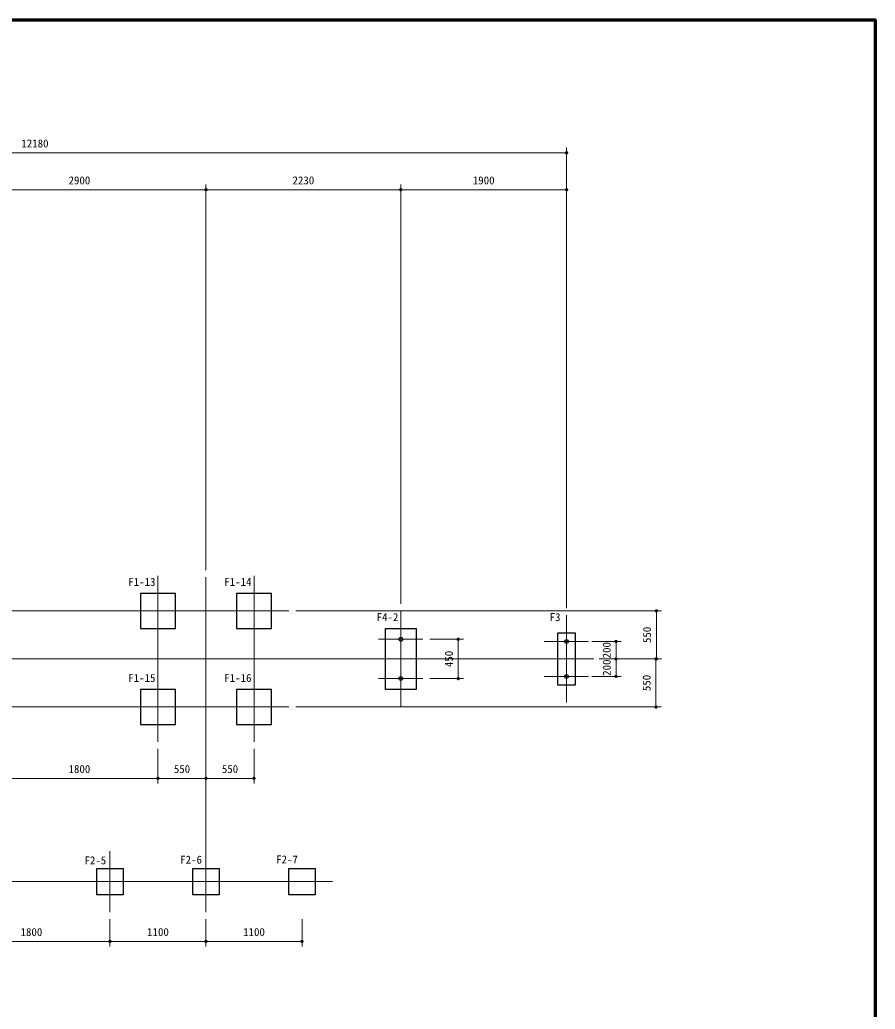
# Model space of a CAD drawing. Units: millimetres at full size, sheet at 1:100. Extents: x 1500 to 40500, y 1500 to 28200.
# Drawn here: x 30700 to 40500, y 16871 to 28200 of the extents above; entities that cross this region are included whole.
import ezdxf
from ezdxf.enums import TextEntityAlignment as Align

# ---------------------------------------------------------------- set-up
doc = ezdxf.new("R2010")
doc.units = ezdxf.units.MM
doc.header["$LTSCALE"] = 100
doc.linetypes.add('USER5', pattern=[0.3, 0.2, -0.025, 0.05, -0.025])
for name, color, linetype, lineweight in [('D-BMK\u3000構造物基準線(中心線等)', 2, 'USER5', 13), ('D-STR-DIM\u3000寸法線、寸法値', 7, 'Continuous', 13), ('D-STR-TXT\u3000文字列', 7, 'Continuous', 13), ('D-STR\u3000構造物外形線', 1, 'Continuous', 25), ('D-TTL', 7, 'Continuous', 70)]:
    doc.layers.add(name, color=color, linetype=linetype, lineweight=lineweight)
doc.styles.add('ＭＳ ゴシック', font='')
doc.styles.get('ＭＳ ゴシック').set_extended_font_data('MS Gothic')

# ---------------------------------------------------------------- blocks, each defined once
blk = doc.blocks.new('filled_dot')
at = {"color": 0, "linetype": 'Continuous', "lineweight": -2, "const_width": 1.25}
blk.add_lwpolyline([(-0.625, 0, 1), (0.625, 0, 1)], format="xyb", close=True, dxfattribs=at)

msp = doc.modelspace()

# ---------------------------------------------------------------- linework, layer by layer
at = {"layer": 'D-BMK\u3000構造物基準線(中心線等)'}
for p, q in [((32283.5, 21831.7), (32283.5, 19931.7)), ((32833.5, 21818.4), (32833.5, 17981.7)), ((33383.5, 21831.7), (33383.5, 19931.7)), ((26083.5, 21431.7), (33783.5, 21431.7)), ((35064.5, 21431.7), (35064.5, 20331.7)), ((36964.5, 21381.7), (36964.5, 20381.7)), ((34810.1, 21106.7), (35318.9, 21106.7)), ((36709.3, 21081.7), (37218.1, 21081.7)), ((24619.5, 20881.7), (37277.3, 20881.7)), ((34810.1, 20656.7), (35318.9, 20656.7)), ((36709.3, 20681.7), (37218.1, 20681.7)), ((26083.5, 20331.7), (33783.5, 20331.7)), ((31733.5, 18681.7), (31733.5, 17981.7)), ((26233.5, 18331.7), (34283.5, 18331.7))]:
    msp.add_line(p, q, dxfattribs=at)
at = {"layer": 'D-STR-DIM\u3000寸法線、寸法値'}
for p, q in [((36964.5, 21461.7), (36964.5, 26737.4)), ((24783.5, 26677.4), (36964.5, 26677.4)), ((32833.5, 21898.4), (32833.5, 26314.4)), ((32833.5, 21898.4), (32833.5, 26314.4)), ((35064.5, 21511.7), (35064.5, 26314.4)), ((35064.5, 21511.7), (35064.5, 26314.4)), ((36964.5, 21461.7), (36964.5, 26314.4)), ((29933.5, 26254.4), (32833.5, 26254.4)), ((32833.5, 26254.4), (35064.5, 26254.4)), ((35064.5, 26254.4), (36964.5, 26254.4)), ((33863.5, 21431.7), (38052.6, 21431.7)), ((37992.6, 20881.7), (37992.6, 21431.7)), ((35398.9, 21106.7), (35783.2, 21106.7)), ((35723.2, 21106.7), (35723.2, 20656.7)), ((37253.3, 21081.7), (37590.5, 21081.7)), ((37530.5, 20881.7), (37530.5, 21081.7)), ((37336.7, 20881.7), (37590.5, 20881.7)), ((37336.7, 20881.7), (37590.5, 20881.7)), ((37357.3, 20881.7), (38052.6, 20881.7)), ((37357.3, 20881.7), (38048.1, 20881.7)), ((37530.5, 20881.7), (37530.5, 20681.7)), ((37988.1, 20881.7), (37988.1, 20331.7)), ((35398.9, 20656.7), (35783.2, 20656.7)), ((37253.3, 20681.7), (37590.5, 20681.7)), ((33863.5, 20331.7), (38048.1, 20331.7)), ((32283.5, 19851.7), (32283.5, 19454.4)), ((32283.5, 19851.7), (32283.5, 19454.4)), ((33383.5, 19851.7), (33383.5, 19454.4)), ((32833.5, 19820), (32833.5, 19454.4)), ((32833.5, 19820), (32833.5, 19454.4)), ((30483.5, 19514.4), (32283.5, 19514.4)), ((32283.5, 19514.4), (32833.5, 19514.4)), ((32833.5, 19514.4), (33383.5, 19514.4)), ((31733.5, 17901.7), (31733.5, 17587.4)), ((31733.5, 17901.7), (31733.5, 17587.4)), ((32833.5, 17901.7), (32833.5, 17587.4)), ((32833.5, 17901.7), (32833.5, 17587.4)), ((33933.5, 17901.7), (33933.5, 17587.4)), ((29933.5, 17647.4), (31733.5, 17647.4)), ((31733.5, 17647.4), (32833.5, 17647.4)), ((32833.5, 17647.4), (33933.5, 17647.4))]:
    msp.add_line(p, q, dxfattribs=at)
at = {"layer": 'D-STR\u3000構造物外形線'}
for points in [[(32083.5, 21631.7), (32083.5, 21231.7), (32483.5, 21231.7), (32483.5, 21631.7)], [(33183.5, 21631.7), (33183.5, 21231.7), (33583.5, 21231.7), (33583.5, 21631.7)], [(35239.5, 20531.7), (34889.5, 20531.7), (34889.5, 21231.7), (35239.5, 21231.7)], [(37064.5, 20581.7), (36864.5, 20581.7), (36864.5, 21181.7), (37064.5, 21181.7)], [(32083.5, 20531.7), (32083.5, 20131.7), (32483.5, 20131.7), (32483.5, 20531.7)], [(33183.5, 20531.7), (33183.5, 20131.7), (33583.5, 20131.7), (33583.5, 20531.7)], [(31883.5, 18181.7), (31583.5, 18181.7), (31583.5, 18481.7), (31883.5, 18481.7)], [(32983.5, 18181.7), (32683.5, 18181.7), (32683.5, 18481.7), (32983.5, 18481.7)], [(34083.5, 18181.7), (33783.5, 18181.7), (33783.5, 18481.7), (34083.5, 18481.7)]]:
    msp.add_lwpolyline(points, close=True, dxfattribs=at)
for centre in [(35064.5, 21106.7), (36963.7, 21081.7), (35064.5, 20656.7), (36963.7, 20681.7)]:
    msp.add_circle(centre, 21.4, dxfattribs=at)
at = {"layer": 'D-TTL'}
msp.add_lwpolyline([(1500, 1500), (1500, 28200), (40500, 28200), (40500, 1500)], close=True, dxfattribs=at)

# ---------------------------------------------------------------- block references
at = {"layer": 'D-STR-DIM\u3000寸法線、寸法値', "xscale": 15, "yscale": 15}
for p, rotation in [((36964.5, 26677.4), 180), ((32833.5, 26254.4), 180), ((35064.5, 26254.4), 180), ((36964.5, 26254.4), 180), ((37992.6, 21431.7), 270), ((35723.2, 21106.7), 270), ((37530.5, 21081.7), 270), ((37530.5, 20881.7), 90), ((37530.5, 20881.7), 270), ((37988.1, 20881.7), 270), ((37992.6, 20881.7), 90), ((35723.2, 20656.7), 90), ((37530.5, 20681.7), 90), ((37988.1, 20331.7), 90), ((32283.5, 19514.4), 180), ((32833.5, 19514.4), 180), ((33383.5, 19514.4), 180), ((31733.5, 17647.4), 180), ((32833.5, 17647.4), 180), ((33933.5, 17647.4), 180)]:
    msp.add_blockref('filled_dot', p, dxfattribs=dict(at, rotation=rotation))
for p in [(32833.5, 26254.4), (35064.5, 26254.4), (32283.5, 19514.4), (32833.5, 19514.4), (31733.5, 17647.4), (32833.5, 17647.4)]:
    msp.add_blockref('filled_dot', p, dxfattribs=at)

# ---------------------------------------------------------------- texts
at = {"layer": 'D-STR-DIM\u3000寸法線、寸法値', "style": 'ＭＳ ゴシック'}
for s, p in [('12180', (30874, 26784.3)), ('2900', (31383.5, 26361.3)), ('2230', (33949, 26361.3)), ('1900', (36014.5, 26361.3)), ('1800', (31383.5, 19621.3)), ('550', (32558.5, 19621.3)), ('550', (33108.5, 19621.3)), ('1800', (30833.5, 17754.3)), ('1100', (32283.5, 17754.3)), ('1100', (33383.5, 17754.3))]:
    msp.add_text(s, height=91.64, dxfattribs=at).set_placement(p, align=Align.MIDDLE_CENTER)
for s, p in [('550', (37885.7, 21156.7)), ('450', (35616.3, 20881.7)), ('200', (37423.6, 20981.7)), ('200', (37423.6, 20781.7)), ('550', (37881.2, 20606.7))]:
    msp.add_text(s, height=91.64, rotation=90, dxfattribs=at).set_placement(p, align=Align.MIDDLE_CENTER)
at = {"layer": 'D-STR-TXT\u3000文字列', "style": 'ＭＳ ゴシック'}
for s, p in [('F1-13', (31943.1, 21809.7)), ('F1-14', (33043.1, 21809.7)), ('F4-2', (34788.1, 21405.8)), ('F3', (36770.2, 21405.8)), ('F1-15', (31943.1, 20709.7)), ('F1-16', (33043.1, 20709.7)), ('F2-5', (31441.1, 18621.7)), ('F2-6', (32538.1, 18629.2)), ('F2-7', (33636.9, 18631.4))]:
    msp.add_text(s, height=91.64, dxfattribs=at).set_placement(p, align=Align.TOP_LEFT)

doc.saveas('drawing.dxf')
